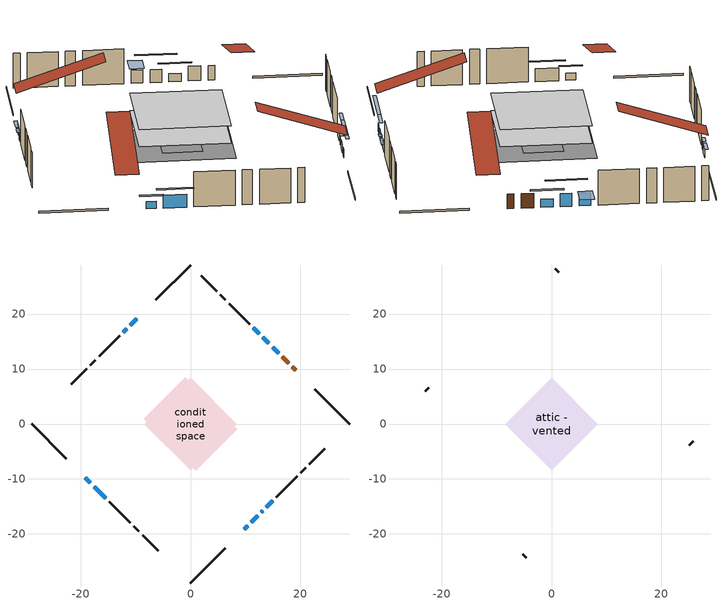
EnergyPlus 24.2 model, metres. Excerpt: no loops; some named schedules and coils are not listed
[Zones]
conditioned space
 floor outside (Floor1 construction): -3.65,0 0,3.65 3.65,0 0,-3.65 z0
 floor adiabatic (AdiabaticFloorConstruction): -8.4,0 0,8.4 8.4,0 0,-8.4 z2.44
 floor foundation (Slab1 construction): -8.46,0.98 -0.98,8.46 8.46,-0.98 0.98,-8.46 z0
 wall outside (RimJoist1 construction): 0,-28.92 6.34,-22.58 / -28.92,0 -22.58,-6.34 / 0,28.92 -6.34,22.58 / 28.92,0 22.58,6.34 z0:0.3
 wall outside (AdiabaticWallConstruction 1): 19.11,9.81 18.5,10.43 / 17.84,11.08 16.69,12.23 z0:2.03
 wall outside (AdiabaticWallConstruction): 16.03,12.89 14.92,14.01 / -9.81,19.11 -10.97,17.96 / 9.81,-19.11 10.39,-18.53 / 11.05,-17.88 12.2,-16.72 / -11.62,17.3 -12.2,16.72 / 12.85,-16.07 13.14,-15.78 / 13.8,-15.12 14.95,-13.97 z0:1.12; -19.11,-9.81 -18.21,-10.71 z0:1.02; 14.26,14.66 13.18,15.74 / -17.55,-11.37 -15.4,-13.53 / 12.53,16.4 11.45,17.47 z0:1.83
 wall outside (Wall1 construction): 15.61,-13.32 19.39,-9.53 / -14.74,-14.18 -10.95,-17.97 / -12.85,16.07 -16.64,12.28 / 10.79,18.13 7.01,21.91 z0:4.88
 wall outside (Wall2 construction): 20.05,-8.87 20.96,-7.96 / -10.3,-18.62 -9.39,-19.53 / -17.3,11.63 -18.21,10.72 / 6.35,22.57 5.44,23.48 z0:4.88
 wall outside (Wall3 construction): 21.61,-7.31 24.44,-4.48 / -8.73,-20.19 -5.9,-23.02 / -18.86,10.06 -21.69,7.23 / 4.78,24.14 1.95,26.97 z0:4.88
 window (WindowConstruction): 16.03,12.89 14.92,14 z0:1.12
 window (WindowConstruction 7): -9.81,19.11 -10.97,17.96 z0:1.12
 window (WindowConstruction 8): 9.81,-19.11 10.39,-18.53 z0:1.12
 window (WindowConstruction 9): 11.05,-17.87 12.2,-16.72 z0:1.12
 window (WindowConstruction 10): -19.11,-9.81 -18.21,-10.71 z0:1.01
 window (WindowConstruction 1): 14.26,14.66 13.18,15.74 z0:1.83
 window (WindowConstruction 2): -11.62,17.3 -12.2,16.72 z0:1.12
 window (WindowConstruction 3): 12.85,-16.07 13.14,-15.78 z0:1.12
 window (WindowConstruction 4): 13.8,-15.12 14.95,-13.97 z0:1.12
 window (WindowConstruction 5): -17.55,-11.37 -15.4,-13.53 z0:1.83
 window (WindowConstruction 6): 12.53,16.4 11.45,17.47 z0:1.83
 door (Door): 19.11,9.81 18.5,10.43 z0:2.03
 door (Door 1): 17.84,11.08 16.69,12.23 z0:2.03
 ceiling adiabatic (AdiabaticFloorConstruction): 0,-8.4 8.4,0 0,8.4 -8.4,0 z2.44
attic - vented
 floor to conditioned space (Floor2 construction Reversed): -8.4,0 0,8.4 8.4,0 0,-8.4 z4.88
 wall outside (Wall4 construction): 25.1,-3.82 25.74,-3.18 / -5.25,-23.68 -4.6,-24.32 / -22.35,6.57 -22.99,5.93 / 1.3,27.62 0.66,28.26 z0:4.88
 roof outside (Roof1 construction): 9.16,-19.76,4.88 0.97,-11.58,8.73 -1.18,-13.74,8.73 7,-21.92,4.88; -19.76,-9.16,4.88 -11.58,-0.97,8.73 -13.74,1.18,8.73 -21.92,-7,4.88; -9.16,19.76,4.88 -0.97,11.58,8.73 1.18,13.74,8.73 -7,21.92,4.88; 19.76,9.16,4.88 11.58,0.97,8.73 13.74,-1.18,8.73 21.92,7,4.88
shading: 13.93,14.99 17.02,11.9 17.3,12.18 14.21,15.28 z2.52; -11.09,17.83 -9.69,19.23 -9.97,19.52 -11.38,18.11 z1.3; 12.27,-16.65 7.93,-20.99 8.22,-21.28 12.56,-16.94 z3.78; 14.03,-14.89 9.21,-19.71 9.5,-19.99 14.31,-15.17 z3.71; -17.56,-11.36 -19.75,-9.17 -20.03,-9.45 -17.85,-11.64 z1.93; 11.78,17.14 15.66,13.26 15.94,13.54 12.06,17.42 z3.81; -12.33,16.6 -11.5,17.43 -11.78,17.71 -12.61,16.88 z1.3; 13.27,-15.65 12.73,-16.19 13.01,-16.48 13.55,-15.94 z1.3; 15.08,-13.84 13.67,-15.25 13.95,-15.53 15.36,-14.13 z1.3; -14.75,-14.17 -18.2,-10.73 -18.48,-11.01 -15.03,-14.45 z2.74; 11.32,17.6 12.65,16.27 14.59,18.21 13.26,19.54 z2.01
[Building]
Building 1: Terrain=Suburbs
[Site:Location]
Montreal Intl AP_QC: Latitude {deg}=45.47; Longitude {deg}=-73.74; Time Zone {hr}=-5; Elevation {m}=36; Keep Site Location Information=Yes
[Site:GroundTemperature:Shallow]
2.07863, -0.316383, -0.508184, 0.628371, 5.19101, 9.73239, 13.6695, 16.1636, 16.3755, 14.347, 10.5102, 6.10817
[Site:WaterMainsTemperature]
Calculation Method=Schedule; Temperature Schedule=mains temperature schedule
[Material] Roughness=Rough; Thermal Absorptance=0.9
Name | Thickness {m} | Conductivity {W/m-K} | Density {kg/m3} | Specific Heat {J/kg-K} | Solar Absorptance | Visible Absorptance
asphalt or fiberglass shingles | 0.00635 | 0.162714 | 1121.4 | 1465.45 | 0.4 | 0.4
ceiling loosefill ins | 0.169333 | 0.0480833 | 16.02 | 1046.75 | 0.7 | 0.7
ceiling stud and cavity | 0.1397 | 0.0826429 | 65.682 | 1177.47 | 0.7 | 0.7
concrete 4.0 in. | 0.1016 | 1.803125 | 2242.8 | 837.4 | 0.7 | 0.7
door material | 0.04445 | 0.188738 | 512.64 | 1214.23 | 0.7 | 0.7
floor covering | 0.0127 | 0.0433444 | 54.468 | 1339.84 | 0.6 | 0.6
floor rigid ins | 0.051816 | 0.029427 | 32.04 | 1214.23 | 0.7 | 0.7
floor rigid ins 1; wall rigid ins | 0.512978 | 0.029427 | 32.04 | 1214.23 | 0.7 | 0.7
floor stud and cavity | 0.1397 | 0.0890235 | 92.3553 | 1139.71 | 0.7 | 0.7
floor stud and cavity 1 | 0.1397 | 1.75129 | 37.0049 | 1207.88 | 0.7 | 0.7
furniture material conditioned space 1 | 0.1524 | 0.115458 | 640.8 | 1214.23 | 0.6 | 0.6
gypsum board | 0.0127 | 0.160291 | 801 | 837.4 | 0.6 | 0.6
interior vertical ins | 0.025908 | 0.029427 | 32.04 | 1214.23 | 0.7 | 0.7
osb sheathing 0.5 in. | 0.0127 | 0.115458 | 512.64 | 1214.23 | 0.7 | 0.7
osb sheathing 0.75 in. | 0.01905 | 0.115458 | 512.64 | 1214.23 | 0.7 | 0.7
osb sheathing 2.0 in. | 0.0508 | 0.115458 | 512.64 | 1214.23 | 0.7 | 0.7
rim joist stud and cavity | 0.0508 | 0.0310022 | 125.044 | 1163.47 | 0.6 | 0.6
slab rigid ins | 0.0103124 | 0.029427 | 32.04 | 1214.23 | 0.7 | 0.7
wall stud and cavity | 0.1397 | 0.0814562 | 139.0536 | 1170.24 | 0.7 | 0.7
wall stud and cavity 1 | 0.1397 | 0.0812061 | 139.0536 | 1170.24 | 0.7 | 0.7
wall stud and cavity 2 | 0.1397 | 0.0820459 | 139.0536 | 1170.24 | 0.7 | 0.7
wall stud and cavity 3 | 0.0889 | 6.1454 | 50.32683 | 1063.81 | 0.6 | 0.6
wall stud and cavity 4 | 0.0889 | 0.380278 | 52.3479 | 1209.89 | 0.7 | 0.7
wall stud and cavity 5 | 0.0889 | 0.391764 | 83.0341 | 1211.67 | 0.7 | 0.7
wood siding | 0.0254 | 0.102417 | 544.68 | 1172.36 | 0.4 | 0.4
wood siding 1 | 0.00254 | 0.102417 | 544.68 | 1172.36 | 0.4 | 0.4
wood siding 2; wood siding 3; wood siding 4 | 0.0254 | 0.102417 | 544.68 | 1172.36 | 0.7 | 0.7
[WindowMaterial:SimpleGlazingSystem]
Name | U-Factor {W/m2-K} | Solar Heat Gain Coefficient
WindowMaterial | 4.02741 | 0.69
WindowMaterial 1 | 4.414645 | 0.67
WindowMaterial 2 | 4.47597 | 0.67
WindowMaterial 3 | 5.402617 | 0.61
WindowMaterial 4 | 4.8263 | 0.65
WindowMaterial 5 | 4.210237 | 0.68
[Construction]
AdiabaticFloorConstruction: floor stud and cavity 1, floor rigid ins 1, osb sheathing 0.75 in., floor covering
AdiabaticWallConstruction: wood siding 3, wall rigid ins, wall stud and cavity 4, gypsum board
AdiabaticWallConstruction 1: wood siding 4, wall rigid ins, wall stud and cavity 4, gypsum board
Door; Door 1: door material
Floor1 construction: floor stud and cavity, floor rigid ins, osb sheathing 0.75 in., floor covering
Floor2 construction Reversed: gypsum board, ceiling stud and cavity, ceiling loosefill ins
furniture construction conditioned space 1: furniture material conditioned space 1
PartitionWallConstruction: gypsum board, wall stud and cavity 5, gypsum board
RimJoist1 construction: wood siding 2, osb sheathing 2.0 in., rim joist stud and cavity
Roof1 construction: asphalt or fiberglass shingles
Slab1 construction: slab rigid ins, concrete 4.0 in.
Wall1 construction: wood siding, osb sheathing 0.5 in., wall stud and cavity, gypsum board
Wall2 construction: wood siding, osb sheathing 0.5 in., wall stud and cavity 1, gypsum board
Wall3 construction: wood siding, osb sheathing 0.5 in., wall stud and cavity 2, gypsum board
Wall4 construction: wood siding 1, wall stud and cavity 3
WindowConstruction: WindowMaterial
WindowConstruction 1; WindowConstruction 5; WindowConstruction 6: WindowMaterial 1
WindowConstruction 10: WindowMaterial 5
WindowConstruction 2; WindowConstruction 4; WindowConstruction 7; WindowConstruction 8: WindowMaterial 2
WindowConstruction 3: WindowMaterial 3
WindowConstruction 9: WindowMaterial 4
[Zone] Multiplier=1; Part of Total Floor Area=Yes
Name | Volume {m3}
attic - vented | 88.4302
conditioned space | 627.7
[Space]
Name | Zone | Volume {m3}
attic - vented 1 | attic - vented | 88.4302
conditioned space 1 | conditioned space | 627.7
[ZoneInfiltration:EffectiveLeakageArea]
infil attic - vented 1: Zone or Space=attic - vented 1; Schedule=Always On Discrete; Effective Air Leakage Area {cm2}=5648; Stack Coefficient=0.000607399; Wind Coefficient=1.66516e-05
[ZoneMixing]
whole house fan mix: Zone or Space=attic - vented; Schedule=Always On Continuous; Design Flow Rate Calculation Method=Flow/Zone; Design Flow Rate {m3/s}=0; Source Zone or Space=conditioned space
[SurfaceProperty:ExposedFoundationPerimeter]
Slab1: Exposed Perimeter Calculation Method=TotalExposedPerimeter; Total Exposed Perimeter {m}=47.855
[InternalMass] Zone or ZoneList=conditioned space; Space or SpaceList=conditioned space 1
Name | Construction | Surface Area {m2}
furniture mass conditioned space 1 | furniture construction conditioned space 1 | 123.624
partition wall mass | PartitionWallConstruction | 309.06
[Lights]
interior lighting: Zone or ZoneList or Space or SpaceList=conditioned space 1; Schedule=interior lighting schedule; Design Level Calculation Method=LightingLevel; Lighting Level {W}=343.2; Return Air Fraction=0; Fraction Radiant=0.6; Fraction Visible=0.2; Fraction Replaceable=1
[People]
occupants: Zone or ZoneList or Space or SpaceList=conditioned space 1; Number of People Schedule=occupants schedule; Number of People Calculation Method=People; Number of People=3; Fraction Radiant=0.314171; Sensible Heat Fraction=0.56303; Activity Level Schedule=occupants activity schedule; Carbon Dioxide Generation Rate {m3/s-W}=0; Enable ASHRAE 55 Comfort Warnings=No; Mean Radiant Temperature Calculation Type=EnclosureAveraged
[ElectricEquipment] Zone or ZoneList or Space or SpaceList=conditioned space 1; Design Level Calculation Method=EquipmentLevel
Name | Schedule | Design Level {W} | Fraction Latent | Fraction Radiant | Fraction Lost
clothes dryer | clothes dryer schedule | 140.772 | 0.015 | 0.081 | 0.85
clothes washer | clothes washer schedule | 32.1985 | 0.03 | 0.162 | 0.7
cooking range | cooking range schedule | 215.147 | 0.08 | 0.432 | 0.2
dishwasher | dishwasher schedule | 66.8632 | 0.3 | 0.18 | 0.4
fridge | fridge schedule | 72.9452 | 0 | 0.6 | 0
mech vent house fan | mech vent house fan schedule | 0 | 0 | 0 | 1
mech vent house fan cfis | mech vent house fan cfis schedule | 0 | 0 | 0 | 0
mech vent range fan 0 | mech vent range fan 0 schedule | 57 | 0 | 0 | 1
mech vent range fan 1 | mech vent range fan 1 schedule | 57 | 0 | 0 | 1
misc plug loads | misc plug loads schedule | 494.7 | 0.045 | 0.513 | 0.1
whole house fan | Always On Discrete | 0 | 0 | 0 | 1
[OtherEquipment] Zone or ZoneList or Space or SpaceList=conditioned space 1; Design Level Calculation Method=EquipmentLevel
Name | Fuel Type | Schedule | Design Level {W} | Fraction Latent | Fraction Radiant | Fraction Lost
clothes dryer 1 | Electricity | clothes dryer schedule | 0 | 0.015 | 0.081 | 0.85
cooking range 1 | Electricity | cooking range schedule | 0 | 0.08 | 0.432 | 0.2
general water use latent | None | general water use schedule | 62.594 | 1 | 0 | 0
general water use sensible | None | general water use schedule | -61.6891 | 0 | 0.6 | 0
mech vent house fan latent load | None | Always On Discrete | 0 | 1 | 0 | 0
mech vent house fan sensible load | None | Always On Discrete | 0 | 0 | 0 | 0
water heater energy adjustment1 | Electricity | Always On Discrete | 0.01 | 0 | 0 | 1
[ZoneInfiltration:DesignFlowRate] Zone or ZoneList or Space or SpaceList=conditioned space 1; Schedule=Always On Discrete; Design Flow Rate Calculation Method=Flow/Zone; Design Flow Rate {m3/s}=0
infil flow; natural vent flow; whole house fan flow
[ZoneControl:Thermostat]
conditioned space Thermostat: Zone or ZoneList=conditioned space; Control Type Schedule=conditioned space Thermostat Schedule; Control 1=conditioned space temperature setpoint; Temperature Difference Between Cutout And Setpoint {deltaC}=0
[ThermostatSetpoint:DualSetpoint]
conditioned space temperature setpoint: Heating Setpoint Temperature Schedule=heating setpoint; Cooling Setpoint Temperature Schedule=cooling setpoint
[AirLoopHVAC:UnitarySystem]
unit heater unitary system: Control Type=Load; Controlling Zone or Thermostat Location=conditioned space; Dehumidification Control Type=None; Availability Schedule=Always On Discrete; Supply Fan=unit heater supply fan; Fan Placement=BlowThrough; Supply Air Fan Operating Mode Schedule=unit heater auto fan schedule; Heating Coil=unit heater htg coil; DX Heating Coil Sizing Ratio=1; Use DOAS DX Cooling Coil=No; Minimum Supply Air Temperature {C}=2; Latent Load Control=SensibleOnlyLoadControl; Cooling Supply Air Flow Rate Method=None; Heating Supply Air Flow Rate Method=SupplyAirFlowRate; Heating Supply Air Flow Rate {m3/s}=0.00141584; No Load Supply Air Flow Rate Method=SupplyAirFlowRate; No Load Supply Air Flow Rate {m3/s}=0; No Load Supply Air Flow Rate Control Set To Low Speed=Yes; Maximum Supply Air Temperature {C}=48.8889; Maximum Outdoor Dry-Bulb Temperature for Supplemental Heater Operation {C}=21; Ancillary On-Cycle Electric Power {W}=0; Ancillary Off-Cycle Electric Power {W}=0
[Zone equipment]
conditioned space: electric baseboard, unit heater unitary system
[Foundation:Kiva]
Foundation Kiva 1: Initial Indoor Air Temperature {C}=18; Interior Vertical Insulation Material=interior vertical ins; Interior Vertical Insulation Depth {m}=0.1016; Wall Height Above Grade {m}=0.1016; Wall Depth Below Slab {m}=0.2032
[Foundation:Kiva:Settings]
Soil Conductivity {W/m-K}=0.849921; Soil Density {kg/m3}=1842.3; Soil Specific Heat {J/kg-K}=418.7; Ground Solar Absorptivity=0.9; Ground Thermal Absorptivity=0.9; Ground Surface Roughness {m}=0.03; Far-Field Width {m}=40; Deep-Ground Boundary Condition=ZeroFlux; Deep-Ground Depth {m}=40; Minimum Cell Dimension {m}=0.2; Maximum Cell Growth Coefficient=3; Simulation Timestep=Timestep
[Exterior:Lights]
exterior lighting: Schedule=exterior lighting schedule; Design Level {W}=75.6
[EnergyManagementSystem:Sensor] Output:Variable or Output:Meter Index Key=conditioned space
Name | Output:Variable or Output:Meter
conditioned_space_clg_unmet_s | Zone Cooling Setpoint Not Met Time
conditioned_space_htg_unmet_s | Zone Heating Setpoint Not Met Time
fridge_tin_s; tin_s; tin_s_1 | Zone Mean Air Temperature
tout_s | Zone Outdoor Air Drybulb Temperature
win_s | Zone Air Humidity Ratio
[Schedule:Constant]
Name | Hourly Value
Always On Continuous; mech vent house fan schedule; mech vent house fan cfis schedule; Always On Discrete | 1
occupants activity schedule | 117.228
fridge schedule; unit heater auto fan schedule | 0
[Schedule:Week:Daily]
interior lighting schedule Week Rule - Jan1-Jan27: interior lighting schedule day, interior lighting schedule day, interior lighting schedule day, interior lighting schedule day, interior lighting schedule day, interior lighting schedule day, interior lighting schedule day, interior lighting schedule default day, interior lighting schedule default day, interior lighting schedule default day, interior lighting schedule default day, interior lighting schedule default day
interior lighting schedule Week Rule - Jan28-Feb3: interior lighting schedule day, interior lighting schedule day, interior lighting schedule day, interior lighting schedule day, interior lighting schedule day 1, interior lighting schedule day 1, interior lighting schedule day 1, interior lighting schedule default day, interior lighting schedule default day, interior lighting schedule default day, interior lighting schedule default day, interior lighting schedule default day
interior lighting schedule Week Rule - Feb4-Feb24: interior lighting schedule day 1, interior lighting schedule day 1, interior lighting schedule day 1, interior lighting schedule day 1, interior lighting schedule day 1, interior lighting schedule day 1, interior lighting schedule day 1, interior lighting schedule default day, interior lighting schedule default day, interior lighting schedule default day, interior lighting schedule default day, interior lighting schedule default day
interior lighting schedule Week Rule - Feb25-Mar3: interior lighting schedule day 1, interior lighting schedule day 1, interior lighting schedule day 1, interior lighting schedule day 1, interior lighting schedule day 2, interior lighting schedule day 2, interior lighting schedule day 2, interior lighting schedule default day, interior lighting schedule default day, interior lighting schedule default day, interior lighting schedule default day, interior lighting schedule default day
interior lighting schedule Week Rule - Mar4-Mar31: interior lighting schedule day 2, interior lighting schedule day 2, interior lighting schedule day 2, interior lighting schedule day 2, interior lighting schedule day 2, interior lighting schedule day 2, interior lighting schedule day 2, interior lighting schedule default day, interior lighting schedule default day, interior lighting schedule default day, interior lighting schedule default day, interior lighting schedule default day
interior lighting schedule Week Rule - Apr1-Apr28: interior lighting schedule day 3, interior lighting schedule day 3, interior lighting schedule day 3, interior lighting schedule day 3, interior lighting schedule day 3, interior lighting schedule day 3, interior lighting schedule day 3, interior lighting schedule default day, interior lighting schedule default day, interior lighting schedule default day, interior lighting schedule default day, interior lighting schedule default day
interior lighting schedule Week Rule - Apr29-May5: interior lighting schedule day 3, interior lighting schedule day 3, interior lighting schedule day 4, interior lighting schedule day 4, interior lighting schedule day 4, interior lighting schedule day 4, interior lighting schedule day 4, interior lighting schedule default day, interior lighting schedule default day, interior lighting schedule default day, interior lighting schedule default day, interior lighting schedule default day
interior lighting schedule Week Rule - May6-May26: interior lighting schedule day 4, interior lighting schedule day 4, interior lighting schedule day 4, interior lighting schedule day 4, interior lighting schedule day 4, interior lighting schedule day 4, interior lighting schedule day 4, interior lighting schedule default day, interior lighting schedule default day, interior lighting schedule default day, interior lighting schedule default day, interior lighting schedule default day
interior lighting schedule Week Rule - May27-Jun2: interior lighting schedule day 4, interior lighting schedule day 4, interior lighting schedule day 4, interior lighting schedule day 4, interior lighting schedule day 4, interior lighting schedule day 5, interior lighting schedule day 5, interior lighting schedule default day, interior lighting schedule default day, interior lighting schedule default day, interior lighting schedule default day, interior lighting schedule default day
interior lighting schedule Week Rule - Jun3-Jun30: interior lighting schedule day 5, interior lighting schedule day 5, interior lighting schedule day 5, interior lighting schedule day 5, interior lighting schedule day 5, interior lighting schedule day 5, interior lighting schedule day 5, interior lighting schedule default day, interior lighting schedule default day, interior lighting schedule default day, interior lighting schedule default day, interior lighting schedule default day
interior lighting schedule Week Rule - Jul1-Jul28: interior lighting schedule day 6, interior lighting schedule day 6, interior lighting schedule day 6, interior lighting schedule day 6, interior lighting schedule day 6, interior lighting schedule day 6, interior lighting schedule day 6, interior lighting schedule default day, interior lighting schedule default day, interior lighting schedule default day, interior lighting schedule default day, interior lighting schedule default day
interior lighting schedule Week Rule - Jul29-Aug4: interior lighting schedule day 6, interior lighting schedule day 6, interior lighting schedule day 6, interior lighting schedule day 7, interior lighting schedule day 7, interior lighting schedule day 7, interior lighting schedule day 7, interior lighting schedule default day, interior lighting schedule default day, interior lighting schedule default day, interior lighting schedule default day, interior lighting schedule default day
interior lighting schedule Week Rule - Aug5-Aug25: interior lighting schedule day 7, interior lighting schedule day 7, interior lighting schedule day 7, interior lighting schedule day 7, interior lighting schedule day 7, interior lighting schedule day 7, interior lighting schedule day 7, interior lighting schedule default day, interior lighting schedule default day, interior lighting schedule default day, interior lighting schedule default day, interior lighting schedule default day
interior lighting schedule Week Rule - Aug26-Sep1: interior lighting schedule day 7, interior lighting schedule day 7, interior lighting schedule day 7, interior lighting schedule day 7, interior lighting schedule day 7, interior lighting schedule day 7, interior lighting schedule day 8, interior lighting schedule default day, interior lighting schedule default day, interior lighting schedule default day, interior lighting schedule default day, interior lighting schedule default day
interior lighting schedule Week Rule - Sep2-Sep29: interior lighting schedule day 8, interior lighting schedule day 8, interior lighting schedule day 8, interior lighting schedule day 8, interior lighting schedule day 8, interior lighting schedule day 8, interior lighting schedule day 8, interior lighting schedule default day, interior lighting schedule default day, interior lighting schedule default day, interior lighting schedule default day, interior lighting schedule default day
interior lighting schedule Week Rule - Sep30-Oct6: interior lighting schedule day 8, interior lighting schedule day 9, interior lighting schedule day 9, interior lighting schedule day 9, interior lighting schedule day 9, interior lighting schedule day 9, interior lighting schedule day 9, interior lighting schedule default day, interior lighting schedule default day, interior lighting schedule default day, interior lighting schedule default day, interior lighting schedule default day
interior lighting schedule Week Rule - Oct7-Oct27: interior lighting schedule day 9, interior lighting schedule day 9, interior lighting schedule day 9, interior lighting schedule day 9, interior lighting schedule day 9, interior lighting schedule day 9, interior lighting schedule day 9, interior lighting schedule default day, interior lighting schedule default day, interior lighting schedule default day, interior lighting schedule default day, interior lighting schedule default day
interior lighting schedule Week Rule - Oct28-Nov3: interior lighting schedule day 9, interior lighting schedule day 9, interior lighting schedule day 9, interior lighting schedule day 9, interior lighting schedule day 10, interior lighting schedule day 10, interior lighting schedule day 10, interior lighting schedule default day, interior lighting schedule default day, interior lighting schedule default day, interior lighting schedule default day, interior lighting schedule default day
interior lighting schedule Week Rule - Nov4-Nov24: interior lighting schedule day 10, interior lighting schedule day 10, interior lighting schedule day 10, interior lighting schedule day 10, interior lighting schedule day 10, interior lighting schedule day 10, interior lighting schedule day 10, interior lighting schedule default day, interior lighting schedule default day, interior lighting schedule default day, interior lighting schedule default day, interior lighting schedule default day
interior lighting schedule Week Rule - Nov25-Dec1: interior lighting schedule day 10, interior lighting schedule day 10, interior lighting schedule day 10, interior lighting schedule day 10, interior lighting schedule day 10, interior lighting schedule day 10, interior lighting schedule day 11, interior lighting schedule default day, interior lighting schedule default day, interior lighting schedule default day, interior lighting schedule default day, interior lighting schedule default day
interior lighting schedule Week Rule - Dec2-Dec31: interior lighting schedule day 11, interior lighting schedule day 11, interior lighting schedule day 11, interior lighting schedule day 11, interior lighting schedule day 11, interior lighting schedule day 11, interior lighting schedule day 11, interior lighting schedule default day, interior lighting schedule default day, interior lighting schedule default day, interior lighting schedule default day, interior lighting schedule default day
occupants schedule Week Rule - Jan1-Dec31: occupants schedule day, occupants schedule day, occupants schedule day, occupants schedule day, occupants schedule day, occupants schedule day, occupants schedule day, occupants schedule default day, occupants schedule default day, occupants schedule default day, occupants schedule default day, occupants schedule default day
clothes dryer schedule Week Rule - Jan1-Dec31: clothes dryer schedule day, clothes dryer schedule day, clothes dryer schedule day, clothes dryer schedule day, clothes dryer schedule day, clothes dryer schedule day, clothes dryer schedule day, clothes dryer schedule default day, clothes dryer schedule default day, clothes dryer schedule default day, clothes dryer schedule default day, clothes dryer schedule default day
clothes washer schedule Week Rule - Jan1-Dec31: clothes washer schedule day, clothes washer schedule day, clothes washer schedule day, clothes washer schedule day, clothes washer schedule day, clothes washer schedule day, clothes washer schedule day, clothes washer schedule default day, clothes washer schedule default day, clothes washer schedule default day, clothes washer schedule default day, clothes washer schedule default day
cooking range schedule Week Rule - Jan1-Dec31: cooking range schedule day, cooking range schedule day, cooking range schedule day, cooking range schedule day, cooking range schedule day, cooking range schedule day, cooking range schedule day, cooking range schedule default day, cooking range schedule default day, cooking range schedule default day, cooking range schedule default day, cooking range schedule default day
dishwasher schedule Week Rule - Jan1-Dec31: dishwasher schedule day, dishwasher schedule day, dishwasher schedule day, dishwasher schedule day, dishwasher schedule day, dishwasher schedule day, dishwasher schedule day, dishwasher schedule default day, dishwasher schedule default day, dishwasher schedule default day, dishwasher schedule default day, dishwasher schedule default day
mech vent range fan 0 schedule Week Rule - Jan1-Dec31: mech vent range fan 0 schedule day, mech vent range fan 0 schedule day, mech vent range fan 0 schedule day, mech vent range fan 0 schedule day, mech vent range fan 0 schedule day, mech vent range fan 0 schedule day, mech vent range fan 0 schedule day, mech vent range fan 0 schedule default day, mech vent range fan 0 schedule default day, mech vent range fan 0 schedule default day, mech vent range fan 0 schedule default day, mech vent range fan 0 schedule default day
mech vent range fan 1 schedule Week Rule - Jan1-Dec31: mech vent range fan 1 schedule day, mech vent range fan 1 schedule day, mech vent range fan 1 schedule day, mech vent range fan 1 schedule day, mech vent range fan 1 schedule day, mech vent range fan 1 schedule day, mech vent range fan 1 schedule day, mech vent range fan 1 schedule default day, mech vent range fan 1 schedule default day, mech vent range fan 1 schedule default day, mech vent range fan 1 schedule default day, mech vent range fan 1 schedule default day
misc plug loads schedule Week Rule - Jan1-Dec31: misc plug loads schedule day, misc plug loads schedule day, misc plug loads schedule day, misc plug loads schedule day, misc plug loads schedule day, misc plug loads schedule day, misc plug loads schedule day, misc plug loads schedule default day, misc plug loads schedule default day, misc plug loads schedule default day, misc plug loads schedule default day, misc plug loads schedule default day
general water use schedule Week Rule - Jan1-Dec31: general water use schedule day, general water use schedule day, general water use schedule day, general water use schedule day, general water use schedule day, general water use schedule day, general water use schedule day, general water use schedule default day, general water use schedule default day, general water use schedule default day, general water use schedule default day, general water use schedule default day
exterior lighting schedule Week Rule - Jan1-Jan27: exterior lighting schedule day, exterior lighting schedule day, exterior lighting schedule day, exterior lighting schedule day, exterior lighting schedule day, exterior lighting schedule day, exterior lighting schedule day, exterior lighting schedule default day, exterior lighting schedule default day, exterior lighting schedule default day, exterior lighting schedule default day, exterior lighting schedule default day
exterior lighting schedule Week Rule - Jan28-Feb3: exterior lighting schedule day, exterior lighting schedule day, exterior lighting schedule day, exterior lighting schedule day, exterior lighting schedule day 1, exterior lighting schedule day 1, exterior lighting schedule day 1, exterior lighting schedule default day, exterior lighting schedule default day, exterior lighting schedule default day, exterior lighting schedule default day, exterior lighting schedule default day
exterior lighting schedule Week Rule - Feb4-Feb24: exterior lighting schedule day 1, exterior lighting schedule day 1, exterior lighting schedule day 1, exterior lighting schedule day 1, exterior lighting schedule day 1, exterior lighting schedule day 1, exterior lighting schedule day 1, exterior lighting schedule default day, exterior lighting schedule default day, exterior lighting schedule default day, exterior lighting schedule default day, exterior lighting schedule default day
exterior lighting schedule Week Rule - Feb25-Mar3: exterior lighting schedule day 1, exterior lighting schedule day 1, exterior lighting schedule day 1, exterior lighting schedule day 1, exterior lighting schedule day 2, exterior lighting schedule day 2, exterior lighting schedule day 2, exterior lighting schedule default day, exterior lighting schedule default day, exterior lighting schedule default day, exterior lighting schedule default day, exterior lighting schedule default day
exterior lighting schedule Week Rule - Mar4-Mar31: exterior lighting schedule day 2, exterior lighting schedule day 2, exterior lighting schedule day 2, exterior lighting schedule day 2, exterior lighting schedule day 2, exterior lighting schedule day 2, exterior lighting schedule day 2, exterior lighting schedule default day, exterior lighting schedule default day, exterior lighting schedule default day, exterior lighting schedule default day, exterior lighting schedule default day
exterior lighting schedule Week Rule - Apr1-Apr28: exterior lighting schedule day 3, exterior lighting schedule day 3, exterior lighting schedule day 3, exterior lighting schedule day 3, exterior lighting schedule day 3, exterior lighting schedule day 3, exterior lighting schedule day 3, exterior lighting schedule default day, exterior lighting schedule default day, exterior lighting schedule default day, exterior lighting schedule default day, exterior lighting schedule default day
exterior lighting schedule Week Rule - Apr29-May5: exterior lighting schedule day 3, exterior lighting schedule day 3, exterior lighting schedule day 4, exterior lighting schedule day 4, exterior lighting schedule day 4, exterior lighting schedule day 4, exterior lighting schedule day 4, exterior lighting schedule default day, exterior lighting schedule default day, exterior lighting schedule default day, exterior lighting schedule default day, exterior lighting schedule default day
exterior lighting schedule Week Rule - May6-May26: exterior lighting schedule day 4, exterior lighting schedule day 4, exterior lighting schedule day 4, exterior lighting schedule day 4, exterior lighting schedule day 4, exterior lighting schedule day 4, exterior lighting schedule day 4, exterior lighting schedule default day, exterior lighting schedule default day, exterior lighting schedule default day, exterior lighting schedule default day, exterior lighting schedule default day
exterior lighting schedule Week Rule - May27-Jun2: exterior lighting schedule day 4, exterior lighting schedule day 4, exterior lighting schedule day 4, exterior lighting schedule day 4, exterior lighting schedule day 4, exterior lighting schedule day 5, exterior lighting schedule day 5, exterior lighting schedule default day, exterior lighting schedule default day, exterior lighting schedule default day, exterior lighting schedule default day, exterior lighting schedule default day
exterior lighting schedule Week Rule - Jun3-Jun30: exterior lighting schedule day 5, exterior lighting schedule day 5, exterior lighting schedule day 5, exterior lighting schedule day 5, exterior lighting schedule day 5, exterior lighting schedule day 5, exterior lighting schedule day 5, exterior lighting schedule default day, exterior lighting schedule default day, exterior lighting schedule default day, exterior lighting schedule default day, exterior lighting schedule default day
exterior lighting schedule Week Rule - Jul1-Jul28: exterior lighting schedule day 6, exterior lighting schedule day 6, exterior lighting schedule day 6, exterior lighting schedule day 6, exterior lighting schedule day 6, exterior lighting schedule day 6, exterior lighting schedule day 6, exterior lighting schedule default day, exterior lighting schedule default day, exterior lighting schedule default day, exterior lighting schedule default day, exterior lighting schedule default day
exterior lighting schedule Week Rule - Jul29-Aug4: exterior lighting schedule day 6, exterior lighting schedule day 6, exterior lighting schedule day 6, exterior lighting schedule day 7, exterior lighting schedule day 7, exterior lighting schedule day 7, exterior lighting schedule day 7, exterior lighting schedule default day, exterior lighting schedule default day, exterior lighting schedule default day, exterior lighting schedule default day, exterior lighting schedule default day
exterior lighting schedule Week Rule - Aug5-Aug25: exterior lighting schedule day 7, exterior lighting schedule day 7, exterior lighting schedule day 7, exterior lighting schedule day 7, exterior lighting schedule day 7, exterior lighting schedule day 7, exterior lighting schedule day 7, exterior lighting schedule default day, exterior lighting schedule default day, exterior lighting schedule default day, exterior lighting schedule default day, exterior lighting schedule default day
exterior lighting schedule Week Rule - Aug26-Sep1: exterior lighting schedule day 7, exterior lighting schedule day 7, exterior lighting schedule day 7, exterior lighting schedule day 7, exterior lighting schedule day 7, exterior lighting schedule day 7, exterior lighting schedule day 8, exterior lighting schedule default day, exterior lighting schedule default day, exterior lighting schedule default day, exterior lighting schedule default day, exterior lighting schedule default day
[Schedule:Year]
interior lighting schedule: interior lighting schedule Week Rule - Jan1-Jan27, 1, 1, 1, 27, interior lighting schedule Week Rule - Jan28-Feb3, 1, 28, 2, 3, interior lighting schedule Week Rule - Feb4-Feb24, 2, 4, 2, 24, interior lighting schedule Week Rule - Feb25-Mar3, 2, 25, 3, 3, interior lighting schedule Week Rule - Mar4-Mar31, 3, 4, 3, 31, interior lighting schedule Week Rule - Apr1-Apr28, 4, 1, 4, 28, interior lighting schedule Week Rule - Apr29-May5, 4, 29, 5, 5, interior lighting schedule Week Rule - May6-May26, 5, 6, 5, 26, interior lighting schedule Week Rule - May27-Jun2, 5, 27, 6, 2, interior lighting schedule Week Rule - Jun3-Jun30, 6, 3, 6, 30, interior lighting schedule Week Rule - Jul1-Jul28, 7, 1, 7, 28, interior lighting schedule Week Rule - Jul29-Aug4, 7, 29, 8, 4, interior lighting schedule Week Rule - Aug5-Aug25, 8, 5, 8, 25, interior lighting schedule Week Rule - Aug26-Sep1, 8, 26, 9, 1, interior lighting schedule Week Rule - Sep2-Sep29, 9, 2, 9, 29, interior lighting schedule Week Rule - Sep30-Oct6, 9, 30, 10, 6, interior lighting schedule Week Rule - Oct7-Oct27, 10, 7, 10, 27, interior lighting schedule Week Rule - Oct28-Nov3, 10, 28, 11, 3, interior lighting schedule Week Rule - Nov4-Nov24, 11, 4, 11, 24, interior lighting schedule Week Rule - Nov25-Dec1, 11, 25, 12, 1, interior lighting schedule Week Rule - Dec2-Dec31, 12, 2, 12, 31
occupants schedule: occupants schedule Week Rule - Jan1-Dec31, 1, 1, 12, 31
clothes dryer schedule: clothes dryer schedule Week Rule - Jan1-Dec31, 1, 1, 12, 31
clothes washer schedule: clothes washer schedule Week Rule - Jan1-Dec31, 1, 1, 12, 31
cooking range schedule: cooking range schedule Week Rule - Jan1-Dec31, 1, 1, 12, 31
dishwasher schedule: dishwasher schedule Week Rule - Jan1-Dec31, 1, 1, 12, 31
mech vent range fan 0 schedule: mech vent range fan 0 schedule Week Rule - Jan1-Dec31, 1, 1, 12, 31
mech vent range fan 1 schedule: mech vent range fan 1 schedule Week Rule - Jan1-Dec31, 1, 1, 12, 31
misc plug loads schedule: misc plug loads schedule Week Rule - Jan1-Dec31, 1, 1, 12, 31
general water use schedule: general water use schedule Week Rule - Jan1-Dec31, 1, 1, 12, 31
exterior lighting schedule: exterior lighting schedule Week Rule - Jan1-Jan27, 1, 1, 1, 27, exterior lighting schedule Week Rule - Jan28-Feb3, 1, 28, 2, 3, exterior lighting schedule Week Rule - Feb4-Feb24, 2, 4, 2, 24, exterior lighting schedule Week Rule - Feb25-Mar3, 2, 25, 3, 3, exterior lighting schedule Week Rule - Mar4-Mar31, 3, 4, 3, 31, exterior lighting schedule Week Rule - Apr1-Apr28, 4, 1, 4, 28, exterior lighting schedule Week Rule - Apr29-May5, 4, 29, 5, 5, exterior lighting schedule Week Rule - May6-May26, 5, 6, 5, 26, exterior lighting schedule Week Rule - May27-Jun2, 5, 27, 6, 2, exterior lighting schedule Week Rule - Jun3-Jun30, 6, 3, 6, 30, exterior lighting schedule Week Rule - Jul1-Jul28, 7, 1, 7, 28, exterior lighting schedule Week Rule - Jul29-Aug4, 7, 29, 8, 4, exterior lighting schedule Week Rule - Aug5-Aug25, 8, 5, 8, 25, exterior lighting schedule Week Rule - Aug26-Sep1, 8, 26, 9, 1, exterior lighting schedule Week Rule - Sep2-Sep29, 9, 2, 9, 29, exterior lighting schedule Week Rule - Sep30-Oct6, 9, 30, 10, 6, exterior lighting schedule Week Rule - Oct7-Oct27, 10, 7, 10, 27, exterior lighting schedule Week Rule - Oct28-Nov3, 10, 28, 11, 3, exterior lighting schedule Week Rule - Nov4-Nov24, 11, 4, 11, 24, exterior lighting schedule Week Rule - Nov25-Dec1, 11, 25, 12, 1, exterior lighting schedule Week Rule - Dec2-Dec31, 12, 2, 12, 31
[Schedule:Compact]
conditioned space Thermostat Schedule: Through: 12/31, For: AllDays, Until: 24:00, 4
mains temperature schedule: Through: 01/01, For: AllDays, Until: 24:00, 6.56833, Through: 01/02, For: AllDays, Until: 24:00, 6.48722, Through: 01/03, For: AllDays, Until: 24:00, 6.40722, Through: 01/04, For: AllDays, Until: 24:00, 6.32889, Through: 01/05, For: AllDays, Until: 24:00, 6.25167, Through: 01/06, For: AllDays, Until: 24:00, 6.17611, Through: 01/07, For: AllDays, Until: 24:00, 6.10222, Through: 01/08, For: AllDays, Until: 24:00, 6.02944, Through: 01/09, For: AllDays, Until: 24:00, 5.95833, Through: 01/10, For: AllDays, Until: 24:00, 5.88889, Through: 01/11, For: AllDays, Until: 24:00, 5.82056, Through: 01/12, For: AllDays, Until: 24:00, 5.75444, Through: 01/13, For: AllDays, Until: 24:00, 5.68944, Through: 01/14, For: AllDays, Until: 24:00, 5.62611, Through: 01/15, For: AllDays, Until: 24:00, 5.56444, Through: 01/16, For: AllDays, Until: 24:00, 5.50444, Through: 01/17, For: AllDays, Until: 24:00, 5.44611, Through: 01/18, For: AllDays, Until: 24:00, 5.38944, Through: 01/19, For: AllDays, Until: 24:00, 5.33389, Through: 01/20, For: AllDays, Until: 24:00, 5.28111, Through: 01/21, For: AllDays, Until: 24:00, 5.22944, Through: 01/22, For: AllDays, Until: 24:00, 5.17944, Through: 01/23, For: AllDays, Until: 24:00, 5.13111, Through: 01/24, For: AllDays, Until: 24:00, 5.085, Through: 01/25, For: AllDays, Until: 24:00, 5.04056, Through: 01/26, For: AllDays, Until: 24:00, 4.99778, Through: 01/27, For: AllDays, Until: 24:00, 4.95667, Through: 01/28, For: AllDays, Until: 24:00, 4.91778, Through: 01/29, For: AllDays, Until: 24:00, 4.88056, Through: 01/30, For: AllDays, Until: 24:00, 4.845, Through: 01/31, For: AllDays, Until: 24:00, 4.81167, Through: 02/01, For: AllDays, Until: 24:00, 4.77944, Through: 02/02, For: AllDays, Until: 24:00, 4.75, Through: 02/03, For: AllDays, Until: 24:00, 4.72167, Through: 02/04, For: AllDays, Until: 24:00, 4.69611, Through: 02/05, For: AllDays, Until: 24:00, 4.67167, Through: 02/06, For: AllDays, Until: 24:00, 4.64944, Through: 02/07, For: AllDays, Until: 24:00, 4.62889, Through: 02/08, For: AllDays, Until: 24:00, 4.61056, Through: 02/09, For: AllDays, Until: 24:00, 4.59389, Through: 02/10, For: AllDays, Until: 24:00, 4.57944, Through: 02/11, For: AllDays, Until: 24:00, 4.56667, Through: 02/12, For: AllDays, Until: 24:00, 4.55611, Through: 02/13, For: AllDays, Until: 24:00, 4.54722, Through: 02/14, For: AllDays, Until: 24:00, 4.54056, Through: 02/15, For: AllDays, Until: 24:00, 4.53556, Through: 02/16, For: AllDays, Until: 24:00, 4.53278, Through: 02/17, For: AllDays, Until: 24:00, 4.53167, Through: 02/18, For: AllDays, Until: 24:00, 4.53278, Through: 02/19, For: AllDays, Until: 24:00, 4.53556, Through: 02/20, For: AllDays, Until: 24:00, 4.54056, Through: 02/21, For: AllDays, Until: 24:00, 4.54722, Through: 02/22, For: AllDays, Until: 24:00, 4.55611, Through: 02/23, For: AllDays, Until: 24:00, 4.56667, Through: 02/24, For: AllDays, Until: 24:00, 4.57944, Through: 02/25, For: AllDays, Until: 24:00, 4.59389, Through: 02/26, For: AllDays, Until: 24:00, 4.61056, Through: 02/27, For: AllDays, Until: 24:00, 4.62889, Through: 02/28, For: AllDays, Until: 24:00, 4.64889, Through: 03/01, For: AllDays, Until: 24:00, 4.67111, Through: 03/02, For: AllDays, Until: 24:00, 4.69556, Through: 03/03, For: AllDays, Until: 24:00, 4.72167, Through: 03/04, For: AllDays, Until: 24:00, 4.74944, Through: 03/05, For: AllDays, Until: 24:00, 4.77944, Through: 03/06, For: AllDays, Until: 24:00, 4.81111, Through: 03/07, For: AllDays, Until: 24:00, 4.84444, Through: 03/08, For: AllDays, Until: 24:00, 4.88, Through: 03/09, For: AllDays, Until: 24:00, 4.91722, Through: 03/10, For: AllDays, Until: 24:00, 4.95611, Through: 03/11, For: AllDays, Until: 24:00, 4.99722, Through: 03/12, For: AllDays, Until: 24:00, 5.04, Through: 03/13, For: AllDays, Until: 24:00, 5.08444, Through: 03/14, For: AllDays, Until: 24:00, 5.13056, Through: 03/15, For: AllDays, Until: 24:00, 5.17889, Through: 03/16, For: AllDays, Until: 24:00, 5.22833, Through: 03/17, For: AllDays, Until: 24:00, 5.28, Through: 03/18, For: AllDays, Until: 24:00, 5.33333, Through: 03/19, For: AllDays, Until: 24:00, 5.38833, Through: 03/20, For: AllDays, Until: 24:00, 5.445, Through: 03/21, For: AllDays, Until: 24:00, 5.50333, Through: 03/22, For: AllDays, Until: 24:00, 5.56333, Through: 03/23, For: AllDays, Until: 24:00, 5.625, Through: 03/24, For: AllDays, Until: 24:00, 5.68833, Through: 03/25, For: AllDays, Until: 24:00, 5.75333, Through: 03/26, For: AllDays, Until: 24:00, 5.81944, Through: 03/27, For: AllDays, Until: 24:00, 5.88778, Through: 03/28, For: AllDays, Until: 24:00, 5.95722, Through: 03/29, For: AllDays, Until: 24:00, 6.02833, Through: 03/30, For: AllDays, Until: 24:00, 6.10111, Through: 03/31, For: AllDays, Until: 24:00, 6.175, Through: 04/01, For: AllDays, Until: 24:00, 6.25056, Through: 04/02, For: AllDays, Until: 24:00, 6.32778, Through: 04/03, For: AllDays, Until: 24:00, 6.40611, Through: 04/04, For: AllDays, Until: 24:00, 6.48556, Through: 04/05, For: AllDays, Until: 24:00, 6.56722, Through: 04/06, For: AllDays, Until: 24:00, 6.64944, Through: 04/07, For: AllDays, Until: 24:00, 6.73333, Through: 04/08, For: AllDays, Until: 24:00, 6.81833, Through: 04/09, For: AllDays, Until: 24:00, 6.905, Through: 04/10, For: AllDays, Until: 24:00, 6.99278, Through: 04/11, For: AllDays, Until: 24:00, 7.08111, Through: 04/12, For: AllDays, Until: 24:00, 7.17167, Through: 04/13, For: AllDays, Until: 24:00, 7.26278, Through: 04/14, For: AllDays, Until: 24:00, 7.355, Through: 04/15, For: AllDays, Until: 24:00, 7.44833, Through: 04/16, For: AllDays, Until: 24:00, 7.54278, Through: 04/17, For: AllDays, Until: 24:00, 7.63889, Through: 04/18, For: AllDays, Until: 24:00, 7.735, Through: 04/19, For: AllDays, Until: 24:00, 7.83278, Through: 04/20, For: AllDays, Until: 24:00, 7.93167, Through: 04/21, For: AllDays, Until: 24:00, 8.03111, Through: 04/22, For: AllDays, Until: 24:00, 8.13167, Through: 04/23, For: AllDays, Until: 24:00, 8.23278, Through: 04/24, For: AllDays, Until: 24:00, 8.335, Through: 04/25, For: AllDays, Until: 24:00, 8.43778, Through: 04/26, For: AllDays, Until: 24:00, 8.54167, Through: 04/27, For: AllDays, Until: 24:00, 8.64611, Through: 04/28, For: AllDays, Until: 24:00, 8.75167, Through: 04/29, For: AllDays, Until: 24:00, 8.85778, Through: 04/30, For: AllDays, Until: 24:00, 8.96444, Through: 05/01, For: AllDays, Until: 24:00, 9.07167, Through: 05/02, For: AllDays, Until: 24:00, 9.17944, Through: 05/03, For: AllDays, Until: 24:00, 9.28778, Through: 05/04, For: AllDays, Until: 24:00, 9.39667, Through: 05/05, For: AllDays, Until: 24:00, 9.50667, Through: 05/06, For: AllDays, Until: 24:00, 9.61667, Through: 05/07, For: AllDays, Until: 24:00, 9.72667, Through: 05/08, For: AllDays, Until: 24:00, 9.83778, Through: 05/09, For: AllDays, Until: 24:00, 9.94889, Through: 05/10, For: AllDays, Until: 24:00, 10.0606, Through: 05/11, For: AllDays, Until: 24:00, 10.1722, Through: 05/12, For: AllDays, Until: 24:00, 10.2844, Through: 05/13, For: AllDays, Until: 24:00, 10.3967, Through: 05/14, For: AllDays, Until: 24:00, 10.5094, Through: 05/15, For: AllDays, Until: 24:00, 10.6222, Through: 05/16, For: AllDays, Until: 24:00, 10.735, Through: 05/17, For: AllDays, Until: 24:00, 10.8478, Through: 05/18, For: AllDays, Until: 24:00, 10.9611, Through: 05/19, For: AllDays, Until: 24:00, 11.0744, Through: 05/20, For: AllDays, Until: 24:00, 11.1872, Through: 05/21, For: AllDays, Until: 24:00, 11.3006, Through: 05/22, For: AllDays, Until: 24:00, 11.4133, Through: 05/23, For: AllDays, Until: 24:00, 11.5267, Through: 05/24, For: AllDays, Until: 24:00, 11.6394, Through: 05/25, For: AllDays, Until: 24:00, 11.7522, Through: 05/26, For: AllDays, Until: 24:00, 11.8644, Through: 05/27, For: AllDays, Until: 24:00, 11.9767, Through: 05/28, For: AllDays, Until: 24:00, 12.0889, Through: 05/29, For: AllDays, Until: 24:00, 12.2006, Through: 05/30, For: AllDays, Until: 24:00, 12.3122, Through: 05/31, For: AllDays, Until: 24:00, 12.4228, Through: 06/01, For: AllDays, Until: 24:00, 12.5339, Through: 06/02, For: AllDays, Until: 24:00, 12.6439, Through: 06/03, For: AllDays, Until: 24:00, 12.7539, Through: 06/04, For: AllDays, Until: 24:00, 12.8628, Through: 06/05, For: AllDays, Until: 24:00, 12.9717, Through: 06/06, For: AllDays, Until: 24:00, 13.08, Through: 06/07, For: AllDays, Until: 24:00, 13.1878, Through: 06/08, For: AllDays, Until: 24:00, 13.2944, Through: 06/09, For: AllDays, Until: 24:00, 13.4011, Through: 06/10, For: AllDays, Until: 24:00, 13.5067, Through: 06/11, For: AllDays, Until: 24:00, 13.6117, Through: 06/12, For: AllDays, Until: 24:00, 13.7156, Through: 06/13, For: AllDays, Until: 24:00, 13.8194, Through: 06/14, For: AllDays, Until: 24:00, 13.9222, Through: 06/15, For: AllDays, Until: 24:00, 14.0239, Through: 06/16, For: AllDays, Until: 24:00, 14.125, Through: 06/17, For: AllDays, Until: 24:00, 14.225, Through: 06/18, For: AllDays, Until: 24:00, 14.3239, Through: 06/19, For: AllDays, Until: 24:00, 14.4222, Through: 06/20, For: AllDays, Until: 24:00, 14.5194, Through: 06/21, For: AllDays, Until: 24:00, 14.6156, Through: 06/22, For: AllDays, Until: 24:00, 14.7106, Through: 06/23, For: AllDays, Until: 24:00, 14.805, Through: 06/24, For: AllDays, Until: 24:00, 14.8978, Through: 06/25, For: AllDays, Until: 24:00, 14.9894, Through: 06/26, For: AllDays, Until: 24:00, 15.0806, Through: 06/27, For: AllDays, Until: 24:00, 15.17, Through: 06/28, For: AllDays, Until: 24:00, 15.2583, Through: 06/29, For: AllDays, Until: 24:00, 15.3456, Through: 06/30, For: AllDays, Until: 24:00, 15.4311, Through: 07/01, For: AllDays, Until: 24:00, 15.5161, Through: 07/02, For: AllDays, Until: 24:00, 15.5989, Through: 07/03, For: AllDays, Until: 24:00, 15.6811, Through: 07/04, For: AllDays, Until: 24:00, 15.7617, Through: 07/05, For: AllDays, Until: 24:00, 15.8411, Through: 07/06, For: AllDays, Until: 24:00, 15.9189, Through: 07/07, For: AllDays, Until: 24:00, 15.995, Through: 07/08, For: AllDays, Until: 24:00, 16.07, Through: 07/09, For: AllDays, Until: 24:00, 16.1433, Through: 07/10, For: AllDays, Until: 24:00, 16.2156, Through: 07/11, For: AllDays, Until: 24:00, 16.2861, Through: 07/12, For: AllDays, Until: 24:00, 16.355, Through: 07/13, For: AllDays, Until: 24:00, 16.4222, Through: 07/14, For: AllDays, Until: 24:00, 16.4878, Through: 07/15, For: AllDays, Until: 24:00, 16.5522, Through: 07/16, For: AllDays, Until: 24:00, 16.615, Through: 07/17, For: AllDays, Until: 24:00, 16.6756, Through: 07/18, For: AllDays, Until: 24:00, 16.735, Through: 07/19, For: AllDays, Until: 24:00, 16.7928, Through: 07/20, For: AllDays, Until: 24:00, 16.8489, Through: 07/21, For: AllDays, Until: 24:00, 16.9028, Through: 07/22, For: AllDays, Until: 24:00, 16.9556, Through: 07/23, For: AllDays, Until: 24:00, 17.0061, Through: 07/24, For: AllDays, Until: 24:00, 17.0556, Through: 07/25, For: AllDays, Until: 24:00, 17.1028, Through: 07/26, For: AllDays, Until: 24:00, 17.1483, Through: 07/27, For: AllDays, Until: 24:00, 17.1917, Through: 07/28, For: AllDays, Until: 24:00, 17.2339, Through: 07/29, For: AllDays, Until: 24:00, 17.2739, Through: 07/30, For: AllDays, Until: 24:00, 17.3122, Through: 07/31, For: AllDays, Until: 24:00, 17.3489, Through: 08/01, For: AllDays, Until: 24:00, 17.3833, Through: 08/02, For: AllDays, Until: 24:00, 17.4161, Through: 08/03, For: AllDays, Until: 24:00, 17.4467, Through: 08/04, For: AllDays, Until: 24:00, 17.4761, Through: 08/05, For: AllDays, Until: 24:00, 17.5028, Through: 08/06, For: AllDays, Until: 24:00, 17.5283, Through: 08/07, For: AllDays, Until: 24:00, 17.5517, Through: 08/08, For: AllDays, Until: 24:00, 17.5728, Through: 08/09, For: AllDays, Until: 24:00, 17.5922, Through: 08/10, For: AllDays, Until: 24:00, 17.61, Through: 08/11, For: AllDays, Until: 24:00, 17.6256, Through: 08/12, For: AllDays, Until: 24:00, 17.6394, Through: 08/13, For: AllDays, Until: 24:00, 17.6511, Through: 08/14, For: AllDays, Until: 24:00, 17.6611, Through: 08/15, For: AllDays, Until: 24:00, 17.6689, Through: 08/16, For: AllDays, Until: 24:00, 17.675, Through: 08/17, For: AllDays, Until: 24:00, 17.6789, Through: 08/18, For: AllDays, Until: 24:00, 17.6811, Through: 08/19, For: AllDays, Until: 24:00, 17.6811, Through: 08/20, For: AllDays, Until: 24:00, 17.6794, Through: 08/21, For: AllDays, Until: 24:00, 17.6756, Through: 08/22, For: AllDays, Until: 24:00, 17.67, Through: 08/23, For: AllDays, Until: 24:00, 17.6622, Through: 08/24, For: AllDays, Until: 24:00, 17.6528, Through: 08/25, For: AllDays, Until: 24:00, 17.6411, Through: 08/26, For: AllDays, Until: 24:00, 17.6278, Through: 08/27, For: AllDays, Until: 24:00, 17.6122, Through: 08/28, For: AllDays, Until: 24:00, 17.595, Through: 08/29, For: AllDays, Until: 24:00, 17.5756, Through: 08/30, For: AllDays, Until: 24:00, 17.5544, Through: 08/31, For: AllDays, Until: 24:00, 17.5311, Through: 09/01, For: AllDays, Until: 24:00, 17.5061, Through: 09/02, For: AllDays, Until: 24:00, 17.4794, Through: 09/03, For: AllDays, Until: 24:00, 17.4506, Through: 09/04, For: AllDays, Until: 24:00, 17.42, Through: 09/05, For: AllDays, Until: 24:00, 17.3878, Through: 09/06, For: AllDays, Until: 24:00, 17.3533, Through: 09/07, For: AllDays, Until: 24:00, 17.3172, Through: 09/08, For: AllDays, Until: 24:00, 17.2789, Through: 09/09, For: AllDays, Until: 24:00, 17.2389, Through: 09/10, For: AllDays, Until: 24:00, 17.1972, Through: 09/11, For: AllDays, Until: 24:00, 17.1539, Through: 09/12, For: AllDays, Until: 24:00, 17.1083, Through: 09/13, For: AllDays, Until: 24:00, 17.0617, Through: 09/14, For: AllDays, Until: 24:00, 17.0128, Through: 09/15, For: AllDays, Until: 24:00, 16.9622, Through: 09/16, For: AllDays, Until: 24:00, 16.9094, Through: 09/17, For: AllDays, Until: 24:00, 16.8556, Through: 09/18, For: AllDays, Until: 24:00, 16.8, Through: 09/19, For: AllDays, Until: 24:00, 16.7422, Through: 09/20, For: AllDays, Until: 24:00, 16.6833, Through: 09/21, For: AllDays, Until: 24:00, 16.6228, Through: 09/22, For: AllDays, Until: 24:00, 16.56, Through: 09/23, For: AllDays, Until: 24:00, 16.4961, Through: 09/24, For: AllDays, Until: 24:00, 16.4306, Through: 09/25, For: AllDays, Until: 24:00, 16.3633, Through: 09/26, For: AllDays, Until: 24:00, 16.295, Through: 09/27, For: AllDays, Until: 24:00, 16.2244, Through: 09/28, For: AllDays, Until: 24:00, 16.1528, Through: 09/29, For: AllDays, Until: 24:00, 16.0794, Through: 09/30, For: AllDays, Until: 24:00, 16.0044, Through: 10/01, For: AllDays, Until: 24:00, 15.9283, Through: 10/02, For: AllDays, Until: 24:00, 15.8511, Through: 10/03, For: AllDays, Until: 24:00, 15.7717, Through: 10/04, For: AllDays, Until: 24:00, 15.6917, Through: 10/05, For: AllDays, Until: 24:00, 15.6094, Through: 10/06, For: AllDays, Until: 24:00, 15.5267, Through: 10/07, For: AllDays, Until: 24:00, 15.4422, Through: 10/08, For: AllDays, Until: 24:00, 15.3567, Through: 10/09, For: AllDays, Until: 24:00, 15.2694, Through: 10/10, For: AllDays, Until: 24:00, 15.1811, Through: 10/11, For: AllDays, Until: 24:00, 15.0917, Through: 10/12, For: AllDays, Until: 24:00, 15.0011, Through: 10/13, For: AllDays, Until: 24:00, 14.9094, Through: 10/14, For: AllDays, Until: 24:00, 14.8167, Through: 10/15, For: AllDays, Until: 24:00, 14.7228, Through: 10/16, For: AllDays, Until: 24:00, 14.6278, Through: 10/17, For: AllDays, Until: 24:00, 14.5317, Through: 10/18, For: AllDays, Until: 24:00, 14.4344, Through: 10/19, For: AllDays, Until: 24:00, 14.3367, Through: 10/20, For: AllDays, Until: 24:00, 14.2378, Through: 10/21, For: AllDays, Until: 24:00, 14.1378, Through: 10/22, For: AllDays, Until: 24:00, 14.0367, Through: 10/23, For: AllDays, Until: 24:00, 13.935, Through: 10/24, For: AllDays, Until: 24:00, 13.8322, Through: 10/25, For: AllDays, Until: 24:00, 13.7289, Through: 10/26, For: AllDays, Until: 24:00, 13.625, Through: 10/27, For: AllDays, Until: 24:00, 13.52, Through: 10/28, For: AllDays, Until: 24:00, 13.4144, Through: 10/29, For: AllDays, Until: 24:00, 13.3083, Through: 10/30, For: AllDays, Until: 24:00, 13.2011, Through: 10/31, For: AllDays, Until: 24:00, 13.0939, Through: 11/01, For: AllDays, Until: 24:00, 12.9856, Through: 11/02, For: AllDays, Until: 24:00, 12.8767, Through: 11/03, For: AllDays, Until: 24:00, 12.7678, Through: 11/04, For: AllDays, Until: 24:00, 12.6578, Through: 11/05, For: AllDays, Until: 24:00, 12.5478, Through: 11/06, For: AllDays, Until: 24:00, 12.4372, Through: 11/07, For: AllDays, Until: 24:00, 12.3261, Through: 11/08, For: AllDays, Until: 24:00, 12.215, Through: 11/09, For: AllDays, Until: 24:00, 12.1033, Through: 11/10, For: AllDays, Until: 24:00, 11.9911, Through: 11/11, For: AllDays, Until: 24:00, 11.8789, Through: 11/12, For: AllDays, Until: 24:00, 11.7667, Through: 11/13, For: AllDays, Until: 24:00, 11.6539, Through: 11/14, For: AllDays, Until: 24:00, 11.5411, Through: 11/15, For: AllDays, Until: 24:00, 11.4278, Through: 11/16, For: AllDays, Until: 24:00, 11.315, Through: 11/17, For: AllDays, Until: 24:00, 11.2017, Through: 11/18, For: AllDays, Until: 24:00, 11.0889, Through: 11/19, For: AllDays, Until: 24:00, 10.9756, Through: 11/20, For: AllDays, Until: 24:00, 10.8622, Through: 11/21, For: AllDays, Until: 24:00, 10.7494, Through: 11/22, For: AllDays, Until: 24:00, 10.6367, Through: 11/23, For: AllDays, Until: 24:00, 10.5239, Through: 11/24, For: AllDays, Until: 24:00, 10.4111, Through: 11/25, For: AllDays, Until: 24:00, 10.2989, Through: 11/26, For: AllDays, Until: 24:00, 10.1867, Through: 11/27, For: AllDays, Until: 24:00, 10.0744, Through: 11/28, For: AllDays, Until: 24:00, 9.96333, Through: 11/29, For: AllDays, Until: 24:00, 9.85167, Through: 11/30, For: AllDays, Until: 24:00, 9.74111, Through: 12/01, For: AllDays, Until: 24:00, 9.63056, Through: 12/02, For: AllDays, Until: 24:00, 9.52056, Through: 12/03, For: AllDays, Until: 24:00, 9.41111, Through: 12/04, For: AllDays, Until: 24:00, 9.30167, Through: 12/05, For: AllDays, Until: 24:00, 9.19333, Through: 12/06, For: AllDays, Until: 24:00, 9.08556, Through: 12/07, For: AllDays, Until: 24:00, 8.97778, Through: 12/08, For: AllDays, Until: 24:00, 8.87111, Through: 12/09, For: AllDays, Until: 24:00, 8.765, Through: 12/10, For: AllDays, Until: 24:00, 8.66, Through: 12/11, For: AllDays, Until: 24:00, 8.555, Through: 12/12, For: AllDays, Until: 24:00, 8.45111, Through: 12/13, For: AllDays, Until: 24:00, 8.34833, Through: 12/14, For: AllDays, Until: 24:00, 8.24611, Through: 12/15, For: AllDays, Until: 24:00, 8.14444, Through: 12/16, For: AllDays, Until: 24:00, 8.04389, Through: 12/17, For: AllDays, Until: 24:00, 7.94444, Through: 12/18, For: AllDays, Until: 24:00, 7.84556, Through: 12/19, For: AllDays, Until: 24:00, 7.74778, Through: 12/20, For: AllDays, Until: 24:00, 7.65111, Through: 12/21, For: AllDays, Until: 24:00, 7.555, Through: 12/22, For: AllDays, Until: 24:00, 7.46056, Through: 12/23, For: AllDays, Until: 24:00, 7.36667, Through: 12/24, For: AllDays, Until: 24:00, 7.27444, Through: 12/25, For: AllDays, Until: 24:00, 7.18278, Through: 12/26, For: AllDays, Until: 24:00, 7.09278, Through: 12/27, For: AllDays, Until: 24:00, 7.00389, Through: 12/28, For: AllDays, Until: 24:00, 6.91611, Through: 12/29, For: AllDays, Until: 24:00, 6.82944, Through: 12/30, For: AllDays, Until: 24:00, 6.74389, Through: 12/31, For: AllDays, Until: 24:00, 6.66
